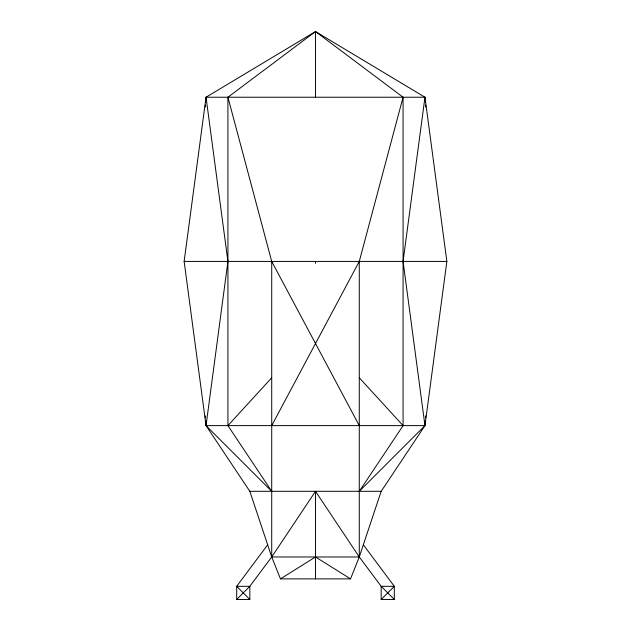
<?xml version="1.0" encoding="UTF-8"?>
<svg xmlns="http://www.w3.org/2000/svg" width="631" height="631" viewBox="0 0 631 631"><rect width="100%" height="100%" fill="white"/><g stroke="black" fill="none" stroke-linecap="round" stroke-linejoin="round"><path stroke-width="0.95" d="M205.256 107.002L205.414 105.046M205.643 102.112L206.037 97.229L315.5 31.55L424.963 97.229L446.858 261.423L424.963 425.617L381.179 491.297L359.284 556.976L350.528 578.872L280.472 578.872L271.716 556.976L249.821 491.297L206.037 425.617L184.142 261.423L206.037 97.229L424.963 97.229L425.357 102.112M425.357 420.735L424.963 425.617L359.284 491.297L403.075 425.617L403.075 97.229L315.5 31.55L227.925 97.229L227.925 425.617L271.716 491.297L206.037 425.617L205.643 420.735M425.586 417.801L425.744 415.845M424.963 97.229L403.075 261.423L424.963 425.617L206.037 425.617L227.925 261.423L206.037 97.229M271.716 425.617L359.284 261.423L403.075 97.229M363.338 544.813L394.312 586.317L394.312 599.45L381.179 586.317L359.284 556.976L315.5 491.297L271.716 556.976L249.821 586.317L236.688 599.45L236.688 586.317L267.662 544.813M227.925 425.617L271.716 377.78M381.179 599.45L394.312 586.317L381.179 586.317L381.179 599.45L394.312 599.45M280.472 578.872L315.5 556.976L350.528 578.872M184.142 261.423L446.858 261.423M249.821 491.297L381.179 491.297M236.688 599.45L249.821 599.45L249.821 586.317L236.688 586.317L249.821 599.45M359.284 377.78L403.075 425.617M227.925 97.229L271.716 261.423L359.284 425.617M425.586 105.046L425.744 107.002M205.256 415.845L205.414 417.801M359.284 261.423L359.284 556.976L271.716 556.976L271.716 261.423M315.5 31.55L315.5 97.229M315.5 261.423L315.5 263.379M315.5 491.297L315.5 578.872"/></g></svg>
